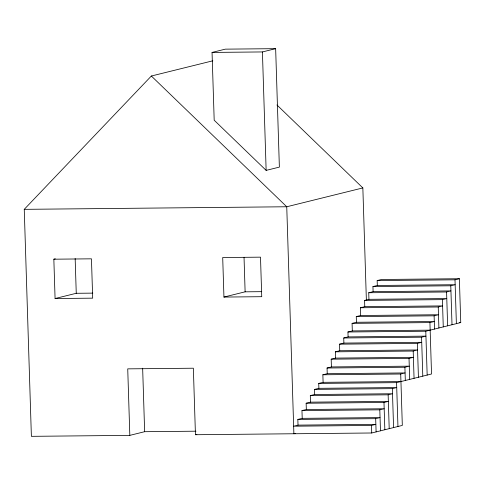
<?xml version="1.0" encoding="UTF-8"?>
<svg xmlns="http://www.w3.org/2000/svg" width="485" height="485" viewBox="0 0 485 485"><rect width="100%" height="100%" fill="white"/><g stroke="black" fill="none" stroke-linecap="round" stroke-linejoin="round"><path stroke-width="0.73" d="M195.94 431.195L144.645 431.698L129.822 435.372L31.386 436.336L24.25 209.344L151.35 76.018L212.812 60.807M212.054 52.428L225.282 49.155L275.65 48.664L279.372 167.107L266.144 170.381L214.188 120.213L212.054 52.428L262.421 51.937L275.65 48.664M53.841 259.196L91.453 258.826L92.69 298.16L55.078 298.53L53.841 259.196L55.302 258.832M366.369 299.954L362.847 187.925L286.75 206.762L24.25 209.344M55.078 298.53L76.254 293.292L92.799 293.128M223.943 297.069L261.742 296.693L260.5 257.159L222.7 257.535L223.943 297.069L245.119 291.825L261.748 291.661M347.945 331.995L352.316 330.916L352.08 323.362L356.451 322.276L356.269 316.59L360.64 315.505L360.397 307.757L364.768 306.678L364.568 300.397L368.939 299.318L368.733 292.746L373.104 291.661L372.947 286.562L377.312 285.477L377.16 280.572L381.531 279.493L459.374 278.723L460.75 322.574L425.788 331.231L347.945 331.995L348.103 336.899L343.732 337.984L343.889 343.083L339.518 344.162L339.724 350.734L335.353 351.819L335.553 358.094L331.182 359.179L331.425 366.927L327.054 368.012L327.236 373.699L322.864 374.778L323.101 382.332L318.73 383.417L318.887 388.321L314.516 389.4L314.674 394.505L310.303 395.584L310.509 402.156L306.138 403.241L306.338 409.516L301.967 410.601L302.21 418.349L297.838 419.428L298.02 425.121L293.649 426.2L371.492 425.436L375.863 424.351L298.02 425.121M377.16 280.572L455.003 279.809L459.374 278.723M372.947 286.562L450.783 285.792L455.154 284.713L377.312 285.477M368.733 292.746L446.576 291.976L450.947 290.897L373.104 291.661M364.568 300.397L442.411 299.633L446.782 298.548L368.939 299.318M360.397 307.757L438.24 306.993L442.611 305.908L364.768 306.678M356.269 316.59L434.111 315.82L438.482 314.741L360.64 315.505M352.08 323.362L429.922 322.592L434.293 321.513L356.451 322.276M343.732 337.984L421.568 337.214L425.939 336.135L348.103 336.899M339.518 344.162L417.361 343.398L421.732 342.319L343.889 343.083M335.353 351.819L413.196 351.049L417.567 349.97L339.724 350.734M331.182 359.179L409.025 358.409L413.396 357.33L335.553 358.094M327.054 368.012L404.896 367.242L409.267 366.163L331.425 366.927M322.864 374.778L400.707 374.014L405.078 372.935L327.236 373.699M318.73 383.417L396.572 382.647L431.535 373.996L429.922 322.592M129.822 435.372L127.731 368.861L193.357 368.212L195.449 434.724L196.862 434.372M314.516 389.4L392.353 388.637L396.724 387.551L318.887 388.321M310.303 395.584L388.145 394.82L392.517 393.735L314.674 394.505M306.138 403.241L383.981 402.471L388.352 401.392L310.509 402.156M301.967 410.601L379.81 409.831L384.181 408.752L306.338 409.516M295.341 433.396L293.886 433.754L286.75 206.762L151.35 76.018M297.838 419.428L375.681 418.664L380.052 417.585L302.21 418.349M195.449 434.724L371.728 432.99L402.32 425.418L400.707 374.014M459.24 322.592L460.75 322.574M352.316 330.916L430.159 330.146M323.101 382.332L400.943 381.568M276.929 104.966L362.847 187.925M455.003 279.809L456.379 323.659M450.783 285.792L452.008 324.738M446.576 291.976L447.637 325.823M442.411 299.633L443.266 326.902M438.24 306.993L438.901 327.981M434.111 315.82L434.53 329.066M425.788 331.231L427.164 375.075M421.568 337.214L422.793 376.16M417.361 343.398L418.422 377.239M413.196 351.049L414.057 378.324M409.025 358.409L409.686 379.403M404.896 367.242L405.314 380.489M396.572 382.647L397.949 426.497M392.353 388.637L393.577 427.582M388.145 394.82L389.206 428.661M383.981 402.471L384.841 429.74M379.81 409.831L380.47 430.825M375.681 418.664L376.099 431.905M371.492 425.436L371.728 432.99M262.421 51.937L266.144 170.381M244.04 257.517L245.119 291.825M142.651 368.212L144.645 431.698M75.157 258.493L76.254 293.292"/></g></svg>
